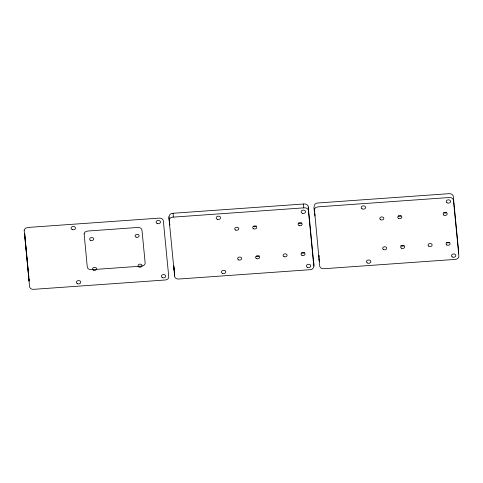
<?xml version="1.0" encoding="UTF-8"?>
<svg xmlns="http://www.w3.org/2000/svg" width="483" height="483" viewBox="0 0 483 483"><rect width="100%" height="100%" fill="white"/><g stroke="black" fill="none" stroke-linecap="round" stroke-linejoin="round"><path stroke-width="0.72" d="M458.325 253.925L458.693 251.945L453.332 196.708C453.277 194.329 450.645 193.381 448.616 193.707L318.212 202.969C313.316 202.631 313.491 208.481 314.638 211.747M313.219 264.31L313.642 262.251L308.281 207.008C308.245 204.623 305.588 203.669 303.559 204.007L173.162 213.269C169.038 212.894 168.096 217.61 169.225 220.749L174.586 275.986C174.623 278.377 177.279 279.331 179.308 278.993L309.706 269.731C313.829 270.106 314.771 265.39 313.642 262.251M313.781 266.103L308.42 210.866C308.389 208.475 305.727 207.521 303.704 207.865L173.3 217.127C171.278 217.054 168.784 218.407 169.225 220.749M174.592 272.907L174.327 270.891M314.681 213.003L314.662 213.341M314.723 214.15L314.771 214.537L314.765 214.162M174.121 270.323L174.025 268.844L174.121 269.695M319.003 256.678L318.858 255.205L318.961 258.091M319.215 258.888L319.498 261.834M169.086 216.897L169.448 220.628M169.485 221.039L169.781 224.969M173.844 265.922L174.128 268.82M29.143 281.106L28.998 279.228L29.107 280.865L29.01 280.007M319.154 259.093L319.209 260.277L319.1 259.081M314.838 214.669L314.892 216.112M308.281 207.008L308.42 210.866M303.559 204.007L303.704 207.865M173.162 213.269L173.3 217.127M174.448 272.134L174.586 275.986M173.832 266.23L173.91 268.397M301.47 222.892A2.023 1.527 -2.1 0 1 298.615 222.941M304.556 252.555A2.023 1.527 -2.1 0 1 301.615 252.838M256.238 225.947A2.023 1.527 -2.1 0 1 253.297 226.237M259.136 255.779A2.023 1.527 -2.1 0 1 256.195 256.068M446.612 212.52A2.023 1.527 -2.1 0 1 443.762 212.701M449.51 242.345A2.023 1.527 -2.1 0 1 446.654 242.526M401.192 215.744A2.023 1.527 -2.1 0 1 398.342 215.925M404.084 245.575A2.023 1.527 -2.1 0 1 400.89 245.467M24.53 233.44L24.669 235.088L24.53 233.404M169.587 223.14L169.72 224.806L169.605 223.134M24.162 230.27L29.535 286.292C29.566 288.677 32.228 289.631 34.251 289.293L164.655 280.031C166.677 280.104 169.171 278.751 168.724 276.403L163.369 221.166C163.332 218.781 160.676 217.827 158.647 218.165L28.243 227.427L25.303 228.278L24.162 230.27M84.127 233.832L87.242 266.652C87.272 269.037 89.935 269.991 91.957 269.653L141.042 266.163C143.065 266.236 145.558 264.883 145.117 262.541L142.008 230.5C141.972 228.115 139.315 227.161 137.287 227.499L87.677 231.037L84.99 232.045L84.127 233.832M314.385 209.073L319.643 265.686C319.698 268.059 322.33 269.013 324.359 268.687L454.763 259.425C456.785 259.48 459.261 258.139 458.838 255.797L453.477 200.56C453.422 198.187 450.79 197.233 448.761 197.559L318.357 206.821L315.779 207.449L314.385 209.073M28.751 275.811L24.675 233.826L28.853 278.697L28.751 275.811M77.467 283.714A2.204 1.666 -2.1 0 0 80.77 282.217A2.204 1.666 -2.1 0 0 77.461 280.828A2.204 1.666 -2.1 0 0 77.467 283.714M72.209 229.582A2.204 1.666 -2.1 0 0 75.511 228.085A2.204 1.666 -2.1 0 0 72.202 226.696A2.204 1.666 -2.1 0 0 72.209 229.582M157.192 223.544A2.204 1.666 -2.1 0 0 160.495 222.047A2.204 1.666 -2.1 0 0 157.186 220.665A2.204 1.666 -2.1 0 0 157.192 223.544M162.445 277.677A2.204 1.666 -2.1 0 0 165.747 276.179A2.204 1.666 -2.1 0 0 162.439 274.797A2.204 1.666 -2.1 0 0 162.445 277.677M136.121 237.159A2.023 1.527 -2.1 0 0 139.146 235.789A2.023 1.527 -2.1 0 0 136.115 234.521A2.023 1.527 -2.1 0 0 136.121 237.159M90.695 240.389A2.023 1.527 -2.1 0 0 93.726 239.013A2.023 1.527 -2.1 0 0 90.689 237.745A2.023 1.527 -2.1 0 0 90.695 240.389M139.013 266.99A2.023 1.527 -2.1 0 0 142.044 265.62A2.023 1.527 -2.1 0 0 139.007 264.346A2.023 1.527 -2.1 0 0 139.013 266.99M93.593 270.214A2.023 1.527 -2.1 0 0 96.618 268.844A2.023 1.527 -2.1 0 0 93.587 267.576A2.023 1.527 -2.1 0 0 93.593 270.214M302.249 213.238A2.204 1.666 -2.1 0 0 305.552 211.741A2.204 1.666 -2.1 0 0 302.243 210.359A2.204 1.666 -2.1 0 0 302.249 213.238M217.265 219.276A2.204 1.666 -2.1 0 0 220.568 217.779A2.204 1.666 -2.1 0 0 217.259 216.396A2.204 1.666 -2.1 0 0 217.265 219.276M222.518 273.408A2.204 1.666 -2.1 0 0 225.821 271.911A2.204 1.666 -2.1 0 0 222.512 270.528A2.204 1.666 -2.1 0 0 222.518 273.408M307.502 267.377A2.204 1.666 -2.1 0 0 310.804 265.879A2.204 1.666 -2.1 0 0 307.496 264.491A2.204 1.666 -2.1 0 0 307.502 267.377M284.07 256.684A2.023 1.527 -2.1 0 0 287.095 255.314A2.023 1.527 -2.1 0 0 284.064 254.046A2.023 1.527 -2.1 0 0 284.07 256.684M235.752 230.083A2.023 1.527 -2.1 0 0 238.783 228.713A2.023 1.527 -2.1 0 0 235.746 227.445A2.023 1.527 -2.1 0 0 235.752 230.083M238.65 259.914A2.023 1.527 -2.1 0 0 241.675 258.538A2.023 1.527 -2.1 0 0 238.644 257.27A2.023 1.527 -2.1 0 0 238.65 259.914M299.122 225.585A2.023 1.527 -2.1 0 0 302.153 224.209A2.023 1.527 -2.1 0 0 299.116 222.941A2.023 1.527 -2.1 0 0 299.122 225.585M302.02 255.41A2.023 1.527 -2.1 0 0 305.045 254.04A2.023 1.527 -2.1 0 0 302.014 252.772A2.023 1.527 -2.1 0 0 302.02 255.41M253.702 228.809A2.023 1.527 -2.1 0 0 256.727 227.439A2.023 1.527 -2.1 0 0 253.696 226.171A2.023 1.527 -2.1 0 0 253.702 228.809M256.594 258.64A2.023 1.527 -2.1 0 0 259.625 257.264A2.023 1.527 -2.1 0 0 256.594 255.996A2.023 1.527 -2.1 0 0 256.594 258.64M446.944 202.751A2.204 1.666 -2.1 0 0 450.561 201.773A2.204 1.666 -2.1 0 0 447.699 199.914A2.204 1.666 -2.1 0 0 446.944 202.751M361.96 208.783A2.204 1.666 -2.1 0 0 365.583 207.811A2.204 1.666 -2.1 0 0 362.715 205.945A2.204 1.666 -2.1 0 0 361.96 208.783M367.213 262.915A2.204 1.666 -2.1 0 0 370.835 261.943A2.204 1.666 -2.1 0 0 367.974 260.083A2.204 1.666 -2.1 0 0 367.213 262.915M452.197 256.884A2.204 1.666 -2.1 0 0 455.813 255.905A2.204 1.666 -2.1 0 0 452.951 254.046A2.204 1.666 -2.1 0 0 452.197 256.884M428.62 246.082A2.023 1.527 -2.1 0 0 432.05 245.497A2.023 1.527 -2.1 0 0 429.725 243.559A2.023 1.527 -2.1 0 0 428.62 246.082M380.308 219.481A2.023 1.527 -2.1 0 0 383.731 218.896A2.023 1.527 -2.1 0 0 381.407 216.958A2.023 1.527 -2.1 0 0 380.308 219.481M383.2 249.313A2.023 1.527 -2.1 0 0 386.629 248.721A2.023 1.527 -2.1 0 0 384.299 246.783A2.023 1.527 -2.1 0 0 383.2 249.313M443.847 215.11A2.023 1.527 -2.1 0 0 447.167 214.21A2.023 1.527 -2.1 0 0 444.541 212.508A2.023 1.527 -2.1 0 0 443.847 215.11M446.745 244.935A2.023 1.527 -2.1 0 0 450.059 244.042A2.023 1.527 -2.1 0 0 447.439 242.333A2.023 1.527 -2.1 0 0 446.745 244.935M398.427 218.334A2.023 1.527 -2.1 0 0 401.741 217.441A2.023 1.527 -2.1 0 0 399.121 215.732A2.023 1.527 -2.1 0 0 398.427 218.334M401.325 248.159A2.023 1.527 -2.1 0 0 404.639 247.266A2.023 1.527 -2.1 0 0 402.013 245.563A2.023 1.527 -2.1 0 0 401.325 248.159"/></g></svg>
